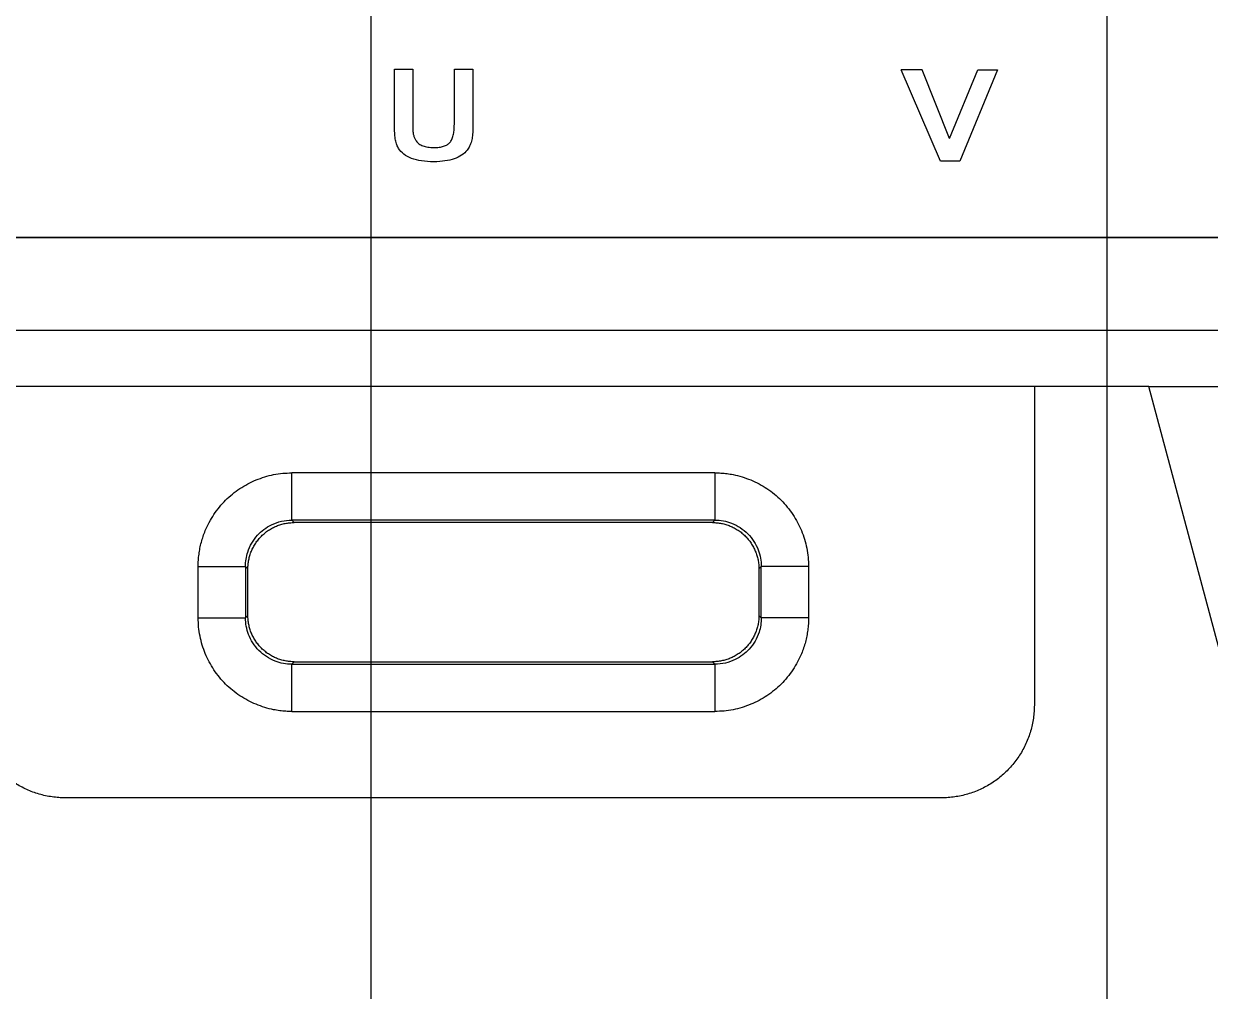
# Model space of a CAD drawing. Header units: inches. Extents: x 15 to 148, y 10 to 111.
# Drawn here: x 141.404 to 142.107, y 100.677 to 101.25 of the extents above; entities that cross this region are included whole.
import ezdxf

# ---------------------------------------------------------------- set-up
doc = ezdxf.new("R2010")
doc.units = ezdxf.units.IN
doc.header["$MEASUREMENT"] = 0
doc.layers.add('BLK_12AWG', color=7, linetype='Continuous')

# ---------------------------------------------------------------- blocks, each defined once
blk = doc.blocks.new('Varia')
at = {"color": 7, "linetype": 'Continuous'}
for p, q in [((163.3718, 99.4181), (163.3718, 99.4872)), ((163.3718, 99.4872), (163.3935, 99.4872)), ((163.3935, 99.4872), (163.3935, 99.4169)), ((163.4426, 99.422), (163.4426, 99.4872)), ((163.4426, 99.4872), (163.4645, 99.4872)), ((163.4645, 99.4872), (163.4645, 99.416)), ((164.0182, 99.3782), (163.9716, 99.4866)), ((163.9963, 99.4866), (163.9716, 99.4866)), ((164.029, 99.4051), (163.9963, 99.4866)), ((164.029, 99.4051), (164.0624, 99.4866)), ((164.0857, 99.4866), (164.0411, 99.3782)), ((164.0624, 99.4866), (164.0857, 99.4866)), ((163.4425, 99.4201), (163.4426, 99.422)), ((163.3718, 99.416), (163.3718, 99.4181)), ((163.3719, 99.414), (163.3718, 99.416)), ((163.372, 99.412), (163.3719, 99.414)), ((163.3721, 99.4101), (163.372, 99.412)), ((163.3723, 99.4083), (163.3721, 99.4101)), ((163.3725, 99.4066), (163.3723, 99.4083)), ((163.3727, 99.4049), (163.3725, 99.4066)), ((163.3935, 99.4169), (163.3935, 99.4157)), ((163.3935, 99.4157), (163.3936, 99.4146)), ((163.3936, 99.4146), (163.3936, 99.4135)), ((163.3936, 99.4135), (163.3938, 99.4124)), ((163.3938, 99.4124), (163.3939, 99.4114)), ((163.3939, 99.4114), (163.394, 99.4104)), ((163.394, 99.4104), (163.3942, 99.4094)), ((163.3942, 99.4094), (163.3945, 99.4085)), ((163.3945, 99.4085), (163.3947, 99.4076)), ((163.3947, 99.4076), (163.395, 99.4068)), ((163.395, 99.4068), (163.3953, 99.4059)), ((163.4405, 99.4063), (163.4409, 99.4075)), ((163.4409, 99.4075), (163.4413, 99.4089)), ((163.4413, 99.4089), (163.4416, 99.4102)), ((163.4416, 99.4102), (163.4418, 99.4117)), ((163.4418, 99.4117), (163.442, 99.4132)), ((163.442, 99.4132), (163.4422, 99.4148)), ((163.4422, 99.4148), (163.4424, 99.4165)), ((163.4424, 99.4165), (163.4425, 99.4183)), ((163.4425, 99.4183), (163.4425, 99.4201)), ((163.4638, 99.4067), (163.4635, 99.405)), ((163.464, 99.4084), (163.4638, 99.4067)), ((163.4642, 99.4102), (163.464, 99.4084)), ((163.4644, 99.4121), (163.4642, 99.4102)), ((163.4645, 99.416), (163.4644, 99.414)), ((163.4644, 99.414), (163.4644, 99.4121)), ((163.373, 99.4033), (163.3727, 99.4049)), ((163.3733, 99.4018), (163.373, 99.4033)), ((163.3737, 99.4004), (163.3733, 99.4018)), ((163.3741, 99.399), (163.3737, 99.4004)), ((163.3745, 99.3977), (163.3741, 99.399)), ((163.375, 99.3965), (163.3745, 99.3977)), ((163.3755, 99.3953), (163.375, 99.3965)), ((163.376, 99.3943), (163.3755, 99.3953)), ((163.3766, 99.3933), (163.376, 99.3943)), ((163.3779, 99.3914), (163.3766, 99.3933)), ((163.3953, 99.4059), (163.3956, 99.4051)), ((163.3956, 99.4051), (163.396, 99.4044)), ((163.396, 99.4044), (163.3964, 99.4036)), ((163.3964, 99.4036), (163.3968, 99.403)), ((163.3968, 99.403), (163.3972, 99.4023)), ((163.3972, 99.4023), (163.398, 99.4013)), ((163.398, 99.4013), (163.3988, 99.4004)), ((163.3988, 99.4004), (163.3997, 99.3996)), ((163.3997, 99.3996), (163.4007, 99.3988)), ((163.4007, 99.3988), (163.4018, 99.3981)), ((163.4018, 99.3981), (163.4029, 99.3975)), ((163.4029, 99.3975), (163.4041, 99.3969)), ((163.4041, 99.3969), (163.4054, 99.3964)), ((163.4054, 99.3964), (163.4067, 99.3959)), ((163.4067, 99.3959), (163.4082, 99.3955)), ((163.4082, 99.3955), (163.4097, 99.3952)), ((163.4097, 99.3952), (163.4113, 99.3949)), ((163.4113, 99.3949), (163.4129, 99.3947)), ((163.4129, 99.3947), (163.4147, 99.3945)), ((163.4147, 99.3945), (163.4165, 99.3944)), ((163.4165, 99.3944), (163.4184, 99.3944)), ((163.4184, 99.3944), (163.42, 99.3944)), ((163.42, 99.3944), (163.4216, 99.3945)), ((163.4216, 99.3945), (163.4232, 99.3946)), ((163.4232, 99.3946), (163.4247, 99.3948)), ((163.4247, 99.3948), (163.4261, 99.395)), ((163.4261, 99.395), (163.4274, 99.3952)), ((163.4274, 99.3952), (163.4287, 99.3955)), ((163.4287, 99.3955), (163.4299, 99.3959)), ((163.4299, 99.3959), (163.4311, 99.3963)), ((163.4311, 99.3963), (163.4321, 99.3968)), ((163.4321, 99.3968), (163.4332, 99.3973)), ((163.4332, 99.3973), (163.4341, 99.3978)), ((163.4341, 99.3978), (163.435, 99.3984)), ((163.435, 99.3984), (163.4358, 99.399)), ((163.4358, 99.399), (163.4366, 99.3997)), ((163.4366, 99.3997), (163.4373, 99.4004)), ((163.4373, 99.4004), (163.4379, 99.4012)), ((163.4379, 99.4012), (163.4385, 99.4021)), ((163.4385, 99.4021), (163.4391, 99.403)), ((163.4391, 99.403), (163.4396, 99.4041)), ((163.4396, 99.4041), (163.4401, 99.4052)), ((163.4401, 99.4052), (163.4405, 99.4063)), ((163.4586, 99.3925), (163.4578, 99.3914)), ((163.4593, 99.3937), (163.4586, 99.3925)), ((163.46, 99.3949), (163.4593, 99.3937)), ((163.4607, 99.3962), (163.46, 99.3949)), ((163.4613, 99.3975), (163.4607, 99.3962)), ((163.4618, 99.3989), (163.4613, 99.3975)), ((163.4623, 99.4003), (163.4618, 99.3989)), ((163.4628, 99.4018), (163.4623, 99.4003)), ((163.4632, 99.4034), (163.4628, 99.4018)), ((163.4635, 99.405), (163.4632, 99.4034)), ((163.3794, 99.3896), (163.3779, 99.3914)), ((163.3811, 99.388), (163.3794, 99.3896)), ((163.3829, 99.3864), (163.3811, 99.388)), ((163.3849, 99.385), (163.3829, 99.3864)), ((163.3871, 99.3837), (163.3849, 99.385)), ((163.3895, 99.3826), (163.3871, 99.3837)), ((163.392, 99.3815), (163.3895, 99.3826)), ((163.3947, 99.3806), (163.392, 99.3815)), ((163.3976, 99.3798), (163.3947, 99.3806)), ((163.4006, 99.3792), (163.3976, 99.3798)), ((163.4038, 99.3786), (163.4006, 99.3792)), ((163.4072, 99.3782), (163.4038, 99.3786)), ((163.4315, 99.3785), (163.4284, 99.3781)), ((163.4345, 99.379), (163.4315, 99.3785)), ((163.4373, 99.3796), (163.4345, 99.379)), ((163.4399, 99.3803), (163.4373, 99.3796)), ((163.4425, 99.3811), (163.4399, 99.3803)), ((163.4449, 99.382), (163.4425, 99.3811)), ((163.4471, 99.383), (163.4449, 99.382)), ((163.4492, 99.3842), (163.4471, 99.383)), ((163.4512, 99.3854), (163.4492, 99.3842)), ((163.4531, 99.3867), (163.4512, 99.3854)), ((163.4548, 99.3882), (163.4531, 99.3867)), ((163.4563, 99.3898), (163.4548, 99.3882)), ((163.4578, 99.3914), (163.4563, 99.3898)), ((163.4107, 99.3779), (163.4072, 99.3782)), ((163.4145, 99.3777), (163.4107, 99.3779)), ((163.4184, 99.3776), (163.4145, 99.3777)), ((163.4219, 99.3777), (163.4184, 99.3776)), ((163.4252, 99.3778), (163.4219, 99.3777)), ((163.4284, 99.3781), (163.4252, 99.3778)), ((164.0411, 99.3782), (164.0182, 99.3782)), ((165.0094, 99.288), (161.9928, 99.288)), ((165.0094, 99.2874), (161.9928, 99.2874)), ((161.719, 99.178), (165.2823, 99.178)), ((164.1293, 99.1115), (162.872, 99.1115)), ((164.1293, 99.1115), (164.1293, 98.7341)), ((164.2647, 99.1115), (165.3331, 99.1115)), ((164.3744, 98.7018), (164.2647, 99.1115)), ((163.751, 99.0091), (163.2502, 99.0091)), ((163.2502, 98.9532), (163.2502, 99.0091)), ((163.751, 99.0091), (163.751, 98.9532)), ((163.751, 98.9532), (163.2502, 98.9532)), ((163.2502, 98.9532), (163.2531, 98.9503)), ((163.7481, 98.9503), (163.2531, 98.9503)), ((163.7481, 98.9503), (163.751, 98.9532)), ((163.1393, 98.8374), (163.1393, 98.8982)), ((163.1393, 98.8982), (163.1953, 98.8982)), ((163.1953, 98.8982), (163.1953, 98.8374)), ((163.1953, 98.8982), (163.1981, 98.8953)), ((163.1981, 98.8403), (163.1981, 98.8953)), ((163.8031, 98.8953), (163.806, 98.8982)), ((163.8031, 98.8953), (163.8031, 98.8403)), ((163.862, 98.8982), (163.806, 98.8982)), ((163.806, 98.8374), (163.806, 98.8982)), ((163.862, 98.8982), (163.862, 98.8374)), ((163.1393, 98.8374), (163.1953, 98.8374)), ((163.1981, 98.8403), (163.1953, 98.8374)), ((163.806, 98.8374), (163.8031, 98.8403)), ((163.862, 98.8374), (163.806, 98.8374)), ((163.2531, 98.7853), (163.2502, 98.7824)), ((163.2502, 98.7265), (163.2502, 98.7824)), ((163.2502, 98.7824), (163.751, 98.7824)), ((163.2531, 98.7853), (163.7481, 98.7853)), ((163.751, 98.7824), (163.7481, 98.7853)), ((163.751, 98.7824), (163.751, 98.7265)), ((163.2502, 98.7265), (163.751, 98.7265)), ((164.0193, 98.6241), (162.982, 98.6241))]:
    blk.add_line(p, q, dxfattribs=at)
blk.add_line((164.2647, 99.1115), (164.1293, 99.1115))
for points, knots in [([(163.1393, 98.8982), (163.1393, 98.9006), (163.1394, 98.9055), (163.1402, 98.9127), (163.1413, 98.9199), (163.143, 98.9269), (163.1451, 98.9339), (163.1481, 98.9418), (163.1522, 98.9506), (163.1597, 98.963), (163.1713, 98.9772), (163.1882, 98.991), (163.2043, 98.9996), (163.218, 99.0045), (163.2286, 99.0072), (163.2394, 99.0088), (163.2466, 99.009), (163.2502, 99.0091)], [0, 0, 0, 0, 0.042095, 0.08379, 0.125265, 0.1667, 0.208277, 0.250176, 0.312578, 0.375231, 0.500124, 0.625039, 0.74993, 0.8123, 0.874979, 0.9375, 1, 1, 1, 1]), ([(163.751, 99.0091), (163.7534, 99.0091), (163.7583, 99.009), (163.7655, 99.0083), (163.7739, 99.0069), (163.7833, 99.0045), (163.797, 98.9996), (163.8131, 98.991), (163.83, 98.9772), (163.8439, 98.9602), (163.8525, 98.9441), (163.8574, 98.9305), (163.86, 98.9199), (163.8617, 98.9091), (163.8619, 98.9018), (163.862, 98.8982)], [0, 0, 0, 0, 0.041695, 0.083332, 0.125088, 0.187642, 0.250143, 0.375053, 0.499962, 0.624882, 0.749826, 0.812182, 0.874919, 0.937411, 1, 1, 1, 1]), ([(163.1953, 98.8982), (163.1953, 98.904), (163.1974, 98.9175), (163.2079, 98.9356), (163.2266, 98.9497), (163.2419, 98.9532), (163.2502, 98.9532)], [2, 2, 2, 2, 2.447102, 3.043211, 3.577865, 4.220533, 4.220533, 4.220533, 4.220533]), ([(163.1981, 98.8953), (163.1982, 98.8971), (163.1983, 98.9007), (163.1991, 98.9061), (163.2004, 98.9113), (163.2022, 98.9164), (163.2045, 98.9213), (163.2073, 98.9259), (163.2105, 98.9303), (163.2142, 98.9343), (163.2182, 98.9379), (163.2225, 98.9411), (163.2272, 98.9439), (163.232, 98.9462), (163.2371, 98.948), (163.2424, 98.9493), (163.2477, 98.9501), (163.2513, 98.9502), (163.2531, 98.9503)], [0, 0, 0, 0, 0.062505, 0.125008, 0.18751, 0.25001, 0.312508, 0.375006, 0.437503, 0.5, 0.562497, 0.624994, 0.687492, 0.74999, 0.81249, 0.874992, 0.937495, 1, 1, 1, 1]), ([(163.7481, 98.9503), (163.7499, 98.9502), (163.7535, 98.9501), (163.7589, 98.9493), (163.7641, 98.948), (163.7692, 98.9462), (163.7741, 98.9439), (163.7787, 98.9411), (163.7831, 98.9379), (163.7871, 98.9343), (163.7907, 98.9303), (163.7939, 98.9259), (163.7967, 98.9213), (163.799, 98.9164), (163.8009, 98.9113), (163.8022, 98.9061), (163.803, 98.9007), (163.8031, 98.8971), (163.8031, 98.8953)], [0, 0, 0, 0, 0.0625052, 0.1250083, 0.1875097, 0.2500095, 0.3125082, 0.3750059, 0.4375031, 0.5, 0.5624969, 0.624994, 0.6874918, 0.7499905, 0.8124903, 0.8749917, 0.9374948, 1, 1, 1, 1]), ([(163.751, 98.9532), (163.7578, 98.9532), (163.7723, 98.9505), (163.7912, 98.9381), (163.8034, 98.9192), (163.806, 98.9049), (163.806, 98.8982)], [2, 2, 2, 2, 2.521743, 3.118062, 3.706766, 4.220895, 4.220895, 4.220895, 4.220895]), ([(163.2502, 98.7265), (163.2478, 98.7265), (163.243, 98.7266), (163.2358, 98.7273), (163.2274, 98.7287), (163.218, 98.7311), (163.2043, 98.736), (163.1882, 98.7446), (163.1713, 98.7584), (163.1574, 98.7754), (163.1488, 98.7915), (163.1439, 98.8051), (163.1413, 98.8157), (163.1396, 98.8265), (163.1394, 98.8338), (163.1393, 98.8374)], [0, 0, 0, 0, 0.041695, 0.083332, 0.125088, 0.187642, 0.250143, 0.375053, 0.499962, 0.624882, 0.749826, 0.812182, 0.874919, 0.937411, 1, 1, 1, 1]), ([(163.2502, 98.7824), (163.2435, 98.7824), (163.229, 98.7851), (163.2101, 98.7975), (163.1979, 98.8164), (163.1953, 98.8307), (163.1953, 98.8374)], [2, 2, 2, 2, 2.521743, 3.118062, 3.706766, 4.220895, 4.220895, 4.220895, 4.220895]), ([(163.2531, 98.7853), (163.2513, 98.7854), (163.2477, 98.7855), (163.2424, 98.7863), (163.2371, 98.7876), (163.232, 98.7894), (163.2272, 98.7917), (163.2225, 98.7945), (163.2182, 98.7977), (163.2142, 98.8013), (163.2105, 98.8053), (163.2073, 98.8097), (163.2045, 98.8143), (163.2022, 98.8192), (163.2004, 98.8243), (163.1991, 98.8295), (163.1983, 98.8349), (163.1982, 98.8385), (163.1981, 98.8403)], [0, 0, 0, 0, 0.062505, 0.125008, 0.18751, 0.25001, 0.312508, 0.375006, 0.437503, 0.5, 0.562497, 0.624994, 0.687492, 0.74999, 0.81249, 0.874992, 0.937495, 1, 1, 1, 1]), ([(163.8031, 98.8403), (163.8031, 98.8385), (163.803, 98.8349), (163.8022, 98.8295), (163.8009, 98.8243), (163.799, 98.8192), (163.7967, 98.8143), (163.7939, 98.8097), (163.7907, 98.8053), (163.7871, 98.8013), (163.7831, 98.7977), (163.7787, 98.7945), (163.7741, 98.7917), (163.7692, 98.7894), (163.7641, 98.7876), (163.7589, 98.7863), (163.7535, 98.7855), (163.7499, 98.7854), (163.7481, 98.7853)], [0, 0, 0, 0, 0.062507, 0.125012, 0.187515, 0.250017, 0.312516, 0.375015, 0.437512, 0.500009, 0.562506, 0.625003, 0.6875, 0.749997, 0.812496, 0.874996, 0.937497, 1, 1, 1, 1]), ([(163.862, 98.8374), (163.8619, 98.835), (163.8618, 98.8301), (163.8611, 98.8229), (163.8599, 98.8157), (163.8583, 98.8087), (163.8562, 98.8017), (163.8532, 98.7938), (163.849, 98.785), (163.8416, 98.7726), (163.83, 98.7584), (163.8131, 98.7446), (163.797, 98.736), (163.7833, 98.7311), (163.7727, 98.7284), (163.7619, 98.7268), (163.7547, 98.7266), (163.751, 98.7265)], [0, 0, 0, 0, 0.042095, 0.08379, 0.125265, 0.1667, 0.208277, 0.250176, 0.312578, 0.375231, 0.500124, 0.625039, 0.74993, 0.8123, 0.874979, 0.9375, 1, 1, 1, 1]), ([(163.806, 98.8374), (163.806, 98.8316), (163.8039, 98.8181), (163.7934, 98.8), (163.7746, 98.7859), (163.7594, 98.7824), (163.751, 98.7824)], [2, 2, 2, 2, 2.447102, 3.043211, 3.577865, 4.220533, 4.220533, 4.220533, 4.220533]), ([(162.982, 98.6241), (162.9793, 98.6242), (162.9741, 98.6243), (162.9663, 98.6252), (162.9586, 98.6266), (162.9509, 98.6285), (162.9435, 98.631), (162.9362, 98.634), (162.9292, 98.6375), (162.9224, 98.6415), (162.916, 98.646), (162.9099, 98.6509), (162.9041, 98.6563), (162.8988, 98.662), (162.8938, 98.6682), (162.8894, 98.6746), (162.8853, 98.6814), (162.8818, 98.6884), (162.8788, 98.6957), (162.8763, 98.7031), (162.8744, 98.7107), (162.873, 98.7185), (162.8721, 98.7263), (162.872, 98.7315), (162.872, 98.7341)], [0, 0, 0, 0, 0.0454585, 0.0909159, 0.1363723, 0.1818278, 0.2272824, 0.2727364, 0.3181898, 0.3636428, 0.4090954, 0.4545477, 0.5, 0.5454522, 0.5909046, 0.6363572, 0.6818102, 0.7272636, 0.7727175, 0.8181722, 0.8636277, 0.909084, 0.9545415, 1, 1, 1, 1]), ([(164.1293, 98.7341), (164.1292, 98.7315), (164.1291, 98.7263), (164.1283, 98.7185), (164.1269, 98.7107), (164.1249, 98.7031), (164.1224, 98.6957), (164.1194, 98.6884), (164.1159, 98.6814), (164.1119, 98.6746), (164.1074, 98.6682), (164.1025, 98.662), (164.0971, 98.6563), (164.0914, 98.6509), (164.0853, 98.646), (164.0788, 98.6415), (164.0721, 98.6375), (164.065, 98.634), (164.0578, 98.631), (164.0503, 98.6285), (164.0427, 98.6266), (164.035, 98.6252), (164.0272, 98.6243), (164.0219, 98.6242), (164.0193, 98.6241)], [0, 0, 0, 0, 0.045459, 0.090916, 0.136372, 0.181828, 0.227282, 0.272736, 0.31819, 0.363643, 0.409095, 0.454548, 0.5, 0.545452, 0.590905, 0.636357, 0.68181, 0.727264, 0.772718, 0.818172, 0.863628, 0.909084, 0.954541, 1, 1, 1, 1])]:
    blk.add_open_spline(points, degree=3, knots=knots, dxfattribs=at)

msp = doc.modelspace()

# ---------------------------------------------------------------- linework, layer by layer
at = {"layer": 'BLK_12AWG'}
for p, q in [((142.04584, 99.34153), (142.04584, 101.39163)), ((141.61027, 99.31176), (141.61027, 101.36675))]:
    msp.add_line(p, q, dxfattribs=at)

# ---------------------------------------------------------------- block references
at = {"layer": 'BLK_12AWG', "xscale": 0.5, "yscale": 0.5, "zscale": 0.5}
msp.add_blockref('Varia', (59.93813, 51.47947), dxfattribs=at)

doc.saveas('drawing.dxf')
